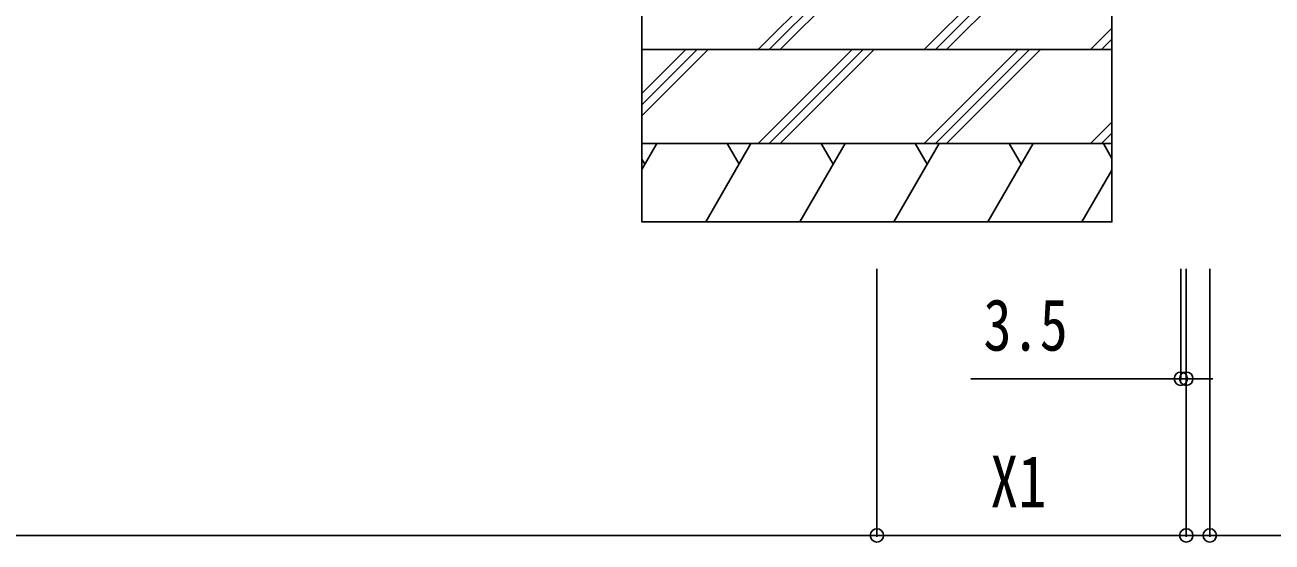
# Model space of a CAD drawing. Units: millimetres, scale not verified. Extents: x -4205 to 4205, y -2970 to 2970.
# Drawn here: x -124 to 672, y -1461 to -1131 of the extents above; entities that cross this region are included whole.
import ezdxf
from ezdxf.enums import TextEntityAlignment as Align

# ---------------------------------------------------------------- set-up
doc = ezdxf.new("R2010")
doc.units = ezdxf.units.MM
doc.header["$LTSCALE"] = 20
doc.layers.add('0-6_YKK_D', color=6, linetype='Continuous')
doc.layers.add('0-8_YSS_K', color=3, linetype='Continuous')
doc.styles.add('ＭＳ ゴシック', font='')
doc.styles.get('ＭＳ ゴシック').set_extended_font_data('MS Gothic')

msp = doc.modelspace()

# ---------------------------------------------------------------- linework, layer by layer
at = {"layer": '0-6_YKK_D'}
for p, q in [((419.5, -1286.8), (419.5, -1457.8)), ((419.5, -1286.8), (419.5, -1457.8)), ((613.5, -1286.8), (613.5, -1357.8)), ((617, -1286.8), (617, -1457.8)), ((617, -1286.8), (617, -1457.8)), ((617, -1286.8), (617, -1357.8)), ((632, -1286.8), (632, -1457.8)), ((613.5, -1356.8), (479.5, -1356.8)), ((617, -1356.8), (613.5, -1356.8)), ((617, -1356.8), (634, -1356.8)), ((-1180.5, -1456.8), (419.5, -1456.8)), ((617, -1456.8), (419.5, -1456.8)), ((617, -1456.8), (600, -1456.8)), ((617, -1456.8), (632, -1456.8)), ((632, -1456.8), (734.8, -1456.8))]:
    msp.add_line(p, q, dxfattribs=at)
for centre in [(613.5, -1356.8), (617, -1356.8), (419.5, -1456.8), (419.5, -1456.8), (617, -1456.8), (617, -1456.8), (632, -1456.8)]:
    msp.add_circle(centre, 4.25, dxfattribs=at)
at = {"layer": '0-8_YSS_K'}
for p, q in [((343.67, -1146.8), (403.67, -1086.8)), ((350.74, -1146.8), (410.74, -1086.8)), ((357.81, -1146.8), (417.81, -1086.8)), ((449.74, -1146.8), (509.74, -1086.8)), ((456.81, -1146.8), (516.81, -1086.8)), ((463.88, -1146.8), (523.88, -1086.8)), ((555.8, -1146.8), (569.5, -1133.11)), ((562.87, -1146.8), (569.5, -1140.18)), ((269.5, -1174.91), (297.61, -1146.8)), ((269.5, -1181.98), (304.68, -1146.8)), ((269.5, -1189.05), (311.75, -1146.8)), ((343.67, -1206.8), (403.67, -1146.8)), ((350.74, -1206.8), (410.74, -1146.8)), ((357.81, -1206.8), (417.81, -1146.8)), ((449.74, -1206.8), (509.74, -1146.8)), ((456.81, -1206.8), (516.81, -1146.8)), ((463.88, -1206.8), (523.88, -1146.8)), ((555.8, -1206.8), (569.5, -1193.11)), ((562.87, -1206.8), (569.5, -1200.18)), ((269.5, -1223.34), (279.05, -1206.8)), ((310.22, -1256.8), (339.09, -1206.8)), ((323.87, -1206.8), (331.48, -1219.98)), ((370.27, -1256.8), (399.14, -1206.8)), ((383.91, -1206.8), (391.53, -1219.98)), ((430.31, -1256.8), (459.18, -1206.8)), ((443.96, -1206.8), (451.57, -1219.98)), ((490.36, -1256.8), (519.22, -1206.8)), ((504, -1206.8), (511.61, -1219.98)), ((564.05, -1206.8), (569.5, -1216.25)), ((269.5, -1216.63), (271.44, -1219.98)), ((550.4, -1256.8), (569.5, -1223.72))]:
    msp.add_line(p, q, dxfattribs=at)
for points in [[(269.5, -1086.8), (569.5, -1086.8), (569.5, -1146.8), (269.5, -1146.8)], [(269.5, -1146.8), (569.5, -1146.8), (569.5, -1206.8), (269.5, -1206.8)], [(269.5, -1206.8), (569.5, -1206.8), (569.5, -1256.8), (269.5, -1256.8)]]:
    msp.add_lwpolyline(points, close=True, dxfattribs=at)

# ---------------------------------------------------------------- texts
at = {"layer": '0-6_YKK_D', "style": 'ＭＳ ゴシック', "width": 0.8}
for s, p in [('3.5', (487.5, -1348.8)), ('X1', (491.85, -1448.8))]:
    msp.add_text(s, height=32.99, dxfattribs=at).set_placement(p, align=Align.BOTTOM_LEFT)

doc.saveas('drawing.dxf')
